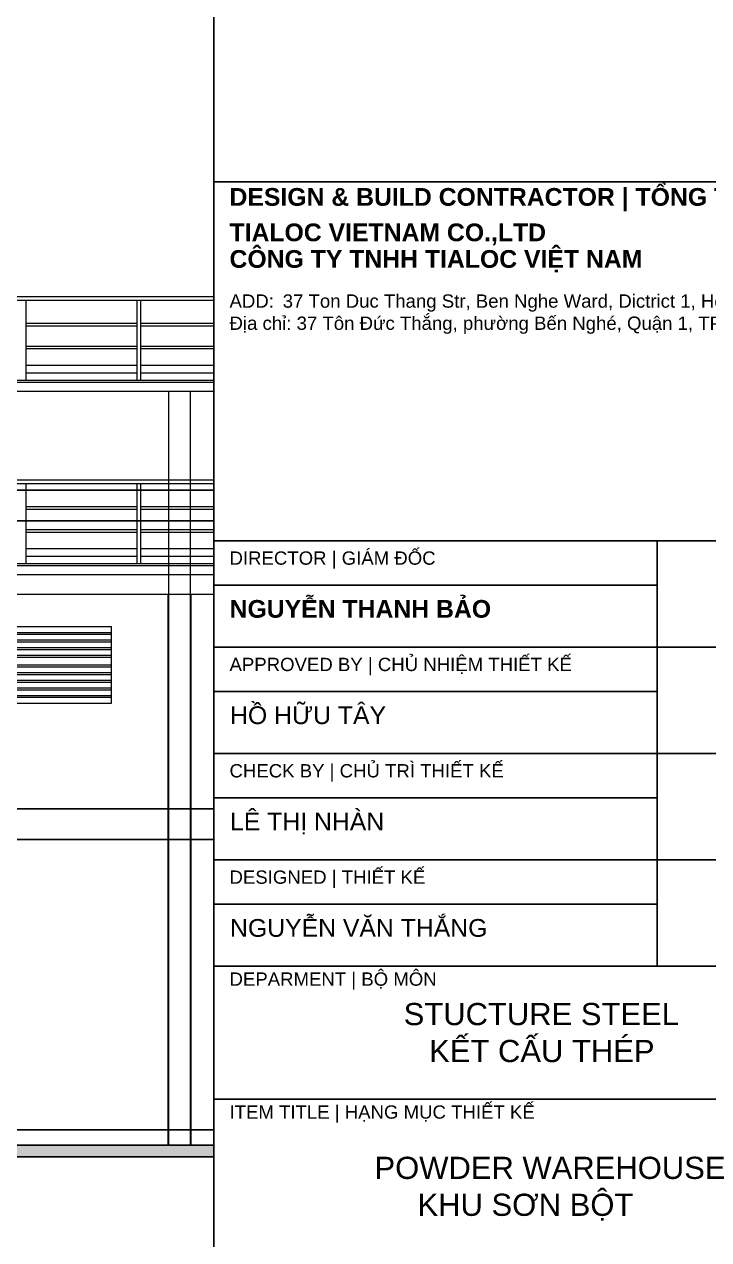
# Model space of a CAD drawing. Header units: inches. Extents: x 340055 to 349452, y -34649 to -30845.
# Drawn here: x 347499.1 to 347588.6, y -32155.7 to -31996.7 of the extents above; entities that cross this region are included whole.
import ezdxf

# ---------------------------------------------------------------- set-up
doc = ezdxf.new("R2010")
doc.units = ezdxf.units.IN
doc.header["$MEASUREMENT"] = 0
for name, color, linetype in [('0 @ 1', 7, 'Continuous'), ('3', 3, 'Continuous'), ('AZNB-BN-TL-A- X- POWDER ELEVATION X W$0$TL- Steel Platform Structure', 30, 'Continuous')]:
    doc.layers.add(name, color=color, linetype=linetype)
for name, color, linetype, lineweight in [('AZNB-BN-TL-A- X- POWDER ELEVATION X W$0$TL- Brick wall', 132, 'Continuous', 15), ('AZNB-BN-TL-A- X- POWDER ELEVATION X W$0$TL- LOUVER', 40, 'Continuous', 15), ('AZNB-BN-TL-A- X- POWDER ELEVATION X W$0$TL-PILING', 147, 'Continuous', 15), ('TEXT @ 1', 7, 'Continuous', 20), ('TL-TIILE BLOCK A2$0$TL-TITLE BLOCK - TEXT @ 1', 7, 'Continuous', 25), ('TL-TIILE BLOCK A2$0$TL-TITLE BLOCK 2', 7, 'Continuous', 25)]:
    doc.layers.add(name, color=color, linetype=linetype, lineweight=lineweight)
doc.styles.add('TL-TIILE BLOCK A2$0$MEP-TEXT T.BLOCK 1', font='arial.ttf', dxfattribs={"height": 1.5})
doc.styles.add('TL-TIILE BLOCK A2$0$MEP-TEXT T.BLOCK 2', font='arial.ttf')

# ---------------------------------------------------------------- blocks, each defined once
blk = doc.blocks.new('AZNB-BN-TL-A- X- POWDER ELEVATION X W$0$L1000X3000')
for p, q in [((-1842854, -1344012, 6768), (-1845854, -1344012, 6768)), ((-1845854, -1345012, 6768), (-1845854, -1344012, 6768)), ((-1842854, -1344087, 6768), (-1845854, -1344087, 6768)), ((-1842854, -1344112, 6768), (-1845854, -1344112, 6768)), ((-1842854, -1345012, 6768), (-1842854, -1344012, 6768)), ((-1842854, -1344187, 6768), (-1845854, -1344187, 6768)), ((-1842854, -1344212, 6768), (-1845854, -1344212, 6768)), ((-1842854, -1344287, 6768), (-1845854, -1344287, 6768)), ((-1842854, -1344312, 6768), (-1845854, -1344312, 6768)), ((-1842854, -1344387, 6768), (-1845854, -1344387, 6768)), ((-1842854, -1344412, 6768), (-1845854, -1344412, 6768)), ((-1842854, -1344412, 6768), (-1845854, -1344412, 6768)), ((-1842854, -1344512, 6768), (-1845854, -1344512, 6768)), ((-1842854, -1344537, 6768), (-1845854, -1344537, 6768)), ((-1842854, -1344612, 6768), (-1845854, -1344612, 6768)), ((-1842854, -1344637, 6768), (-1845854, -1344637, 6768)), ((-1842854, -1344712, 6768), (-1845854, -1344712, 6768)), ((-1842854, -1344737, 6768), (-1845854, -1344737, 6768)), ((-1842854, -1344812, 6768), (-1845854, -1344812, 6768)), ((-1842854, -1344837, 6768), (-1845854, -1344837, 6768)), ((-1842854, -1344912, 6768), (-1845854, -1344912, 6768)), ((-1842854, -1344937, 6768), (-1845854, -1344937, 6768)), ((-1842854, -1345012, 6768), (-1845854, -1345012, 6768))]:
    blk.add_line(p, q)
blk = doc.blocks.new('kt kien truc 1')
at = {"layer": 'TL-TIILE BLOCK A2$0$TL-TITLE BLOCK 2'}
for p, q in [((509, 410), (509, 10)), ((509, 199.5), (584, 199.5)), ((509, 159), (584, 159)), ((559, 159), (559, 111)), ((509, 154), (559, 154)), ((509, 147), (584, 147)), ((509, 142), (559, 142)), ((509, 135), (584, 135)), ((509, 130), (559, 130)), ((509, 123), (584, 123)), ((509, 118), (559, 118)), ((509, 111), (584, 111)), ((509, 96), (584, 96))]:
    blk.add_line(p, q, dxfattribs=at)
at = {"layer": '0 @ 1', "insert": (510.79, 152.31), "char_height": 2, "attachment_point": 1, "style": 'TL-TIILE BLOCK A2$0$MEP-TEXT T.BLOCK 2'}
blk.add_mtext_dynamic_manual_height_columns('\\pt10;{\\fArial|b1|i0|c0|p34;NGUYỄN THANH BẢO}', width=32.1571, gutter_width=12.5, heights=[0], dxfattribs=at)
at = {"layer": 'TEXT @ 1', "attachment_point": 1, "style": 'TL-TIILE BLOCK A2$0$MEP-TEXT T.BLOCK 1'}
for s, width, insert, char_height in [('{\\C1;HỒ HỮU TÂY}', 50.8254, (510.84, 140.31), 2), ('{\\C1;LÊ THỊ NHÀN}', 50.8254, (510.84, 128.31), 2), ('{\\C1;NGUYỄN VĂN THẮNG}', 50.8254, (510.84, 116.31), 2), ('\\pi10.02899;{\\C1;STUCTURE STEEL \\P\\pi12.90587;KẾT CẤU THÉP}', 50.8254, (520.39, 106.84), 2.5), ('\\pi10.78205;{\\C1;POWDER WAREHOUSE\\P     KHU SƠN BỘT}', 64.0147, (516.35, 89.49), 2.5)]:
    blk.add_mtext_dynamic_manual_height_columns(s, width=width, gutter_width=15, heights=[0], dxfattribs=dict(at, insert=insert, char_height=char_height))
at = {"layer": 'TL-TIILE BLOCK A2$0$TL-TITLE BLOCK - TEXT @ 1', "attachment_point": 1}
for s, width, insert, char_height, style in [('{\\fArial|b1|i0|c0|p34;DESIGN & BUILD CONTRACTOR | TỔNG THẦU}', 66.5482, (510.78, 198.79), 2, 'TL-TIILE BLOCK A2$0$MEP-TEXT T.BLOCK 2'), ('{\\fArial|b1|i0|c0|p34;TIALOC VIETNAM CO.,LTD}', 66.5482, (510.78, 194.79), 2, 'TL-TIILE BLOCK A2$0$MEP-TEXT T.BLOCK 2'), ('{\\fArial|b1|i0|c0|p34;CÔNG TY TNHH TIALOC VIỆT NAM}', 66.5482, (510.78, 191.79), 2, 'TL-TIILE BLOCK A2$0$MEP-TEXT T.BLOCK 2'), ('ADD:^I37 Ton Duc Thang Str, Ben Nghe Ward, Dictrict 1, Ho Chi Minh City ', 70.4569, (510.78, 186.79), 1.5, 'TL-TIILE BLOCK A2$0$MEP-TEXT T.BLOCK 1'), ('Địa chỉ: 37 Tôn Đức Thắng, phường Bến Nghé, Quận 1, TP. Hồ Chí Minh', 70.522, (510.78, 184.29), 1.5, 'TL-TIILE BLOCK A2$0$MEP-TEXT T.BLOCK 1'), ('DIRECTOR | GIÁM ĐỐC', 57.2397, (510.78, 157.79), 1.5, 'TL-TIILE BLOCK A2$0$MEP-TEXT T.BLOCK 1'), ('APPROVED BY | CHỦ NHIỆM THIẾT KẾ', 57.2397, (510.78, 145.79), 1.5, 'TL-TIILE BLOCK A2$0$MEP-TEXT T.BLOCK 1'), ('CHECK BY | CHỦ TRÌ THIẾT KẾ', 50.8254, (510.78, 133.79), 1.5, 'TL-TIILE BLOCK A2$0$MEP-TEXT T.BLOCK 1'), ('DESIGNED | THIẾT KẾ', 44.9979, (510.78, 121.79), 1.5, 'TL-TIILE BLOCK A2$0$MEP-TEXT T.BLOCK 1'), ('DEPARMENT | BỘ MÔN', 63.0963, (510.78, 110.29), 1.5, 'TL-TIILE BLOCK A2$0$MEP-TEXT T.BLOCK 1'), ('ITEM TITLE | HẠNG MỤC THIẾT KẾ', 63.0963, (510.78, 95.29), 1.5, 'TL-TIILE BLOCK A2$0$MEP-TEXT T.BLOCK 1')]:
    blk.add_mtext_dynamic_manual_height_columns(s, width=width, gutter_width=15, heights=[0], dxfattribs=dict(at, insert=insert, char_height=char_height, style=style))

msp = doc.modelspace()

# ---------------------------------------------------------------- hatches: boundary and pattern name
h = msp.add_hatch()
h.set_pattern_fill('AR-CONC', color=8, scale=0.25, style=0)
h.set_pattern_definition([(50, (23617.9053, 6582.626), (1.7931504565, -0.1568803375), [0.1875, -2.0625]), (355, (23617.9053, 6582.626), (-0.346878334, 1.880480334), [0.15, -1.65]), (100.4514, (23618.0547, 6582.6129), (1.446273454, 1.723598855), [0.159350475, -1.75285528]), (46.1842, (23617.9053, 6583.126), (2.668102622, -0.413797536), [0.28125, -3.09375]), (96.6356, (23618.1276, 6583.0915), (2.336656764, 2.435294677), [0.23902572, -2.6292825]), (351.1842, (23617.9053, 6583.126), (2.336654863, 2.435296502), [0.225, -2.475]), (21, (23618.1553, 6583.001), (1.49226763, -1.0065472267), [0.1875, -2.0625]), (326, (23618.1553, 6583.001), (0.60828833, 1.812875113), [0.15, -1.65]), (71.4514, (23618.2796, 6582.917), (2.100556571, 0.806326242), [0.159350475, -1.75285528]), (37.5, (23617.9053, 6582.62596), (0.0303996383, 0.8322346346), [0, -1.63, 0, -1.675, 0, -1.65625]), (7.5, (23617.9053, 6582.626), (0.6576738436, 0.9860292797), [0, -0.955, 0, -1.5925, 0, -0.63125]), (327.5, (23617.3478, 6582.62596), (1.3345560904, -0.0563871793), [0, -0.625, 0, -1.95, 0, -2.5875]), (317.5, (23617.0978, 6582.626), (1.4579654234, 0.250262456), [0, -0.8125, 0, -1.295, 0, -1.8375])])
h.paths.add_polyline_path([(347045.7485, -32144.8458), (347045.7485, -32147.8458), (347044.2485, -32147.8458), (347036.94, -32147.8458), (347036.94, -32146.3458), (347044.2485, -32146.3458), (347044.2485, -32143.3458), (347045.7485, -32143.3458), (347523.9071, -32143.3458), (347523.9071, -32144.8458)])

# ---------------------------------------------------------------- linework, layer by layer
at = {"color": 8}
msp.add_line((346976.4481, -32143.3458), (347523.9071, -32143.3458), dxfattribs=at)
for points in [[(346954.5691, -31839.8483), (347523.9071, -31839.8483), (347523.9071, -32191.4281), (346954.5691, -32191.4281)], [(347410.7492, -32057.6458), (347523.9071, -32057.6458), (347523.9071, -32061.6458), (347410.7492, -32061.6458)], [(347414.7492, -32099.3458), (347523.9071, -32099.3458), (347523.9071, -32103.3458), (347414.7492, -32103.3458)], [(347044.2485, -32141.3458), (347523.9071, -32141.3458), (347523.9071, -32143.3458), (347044.2485, -32143.3458)], [(347045.7485, -32144.8458), (347045.7485, -32147.8458), (347044.2485, -32147.8458), (347036.94, -32147.8458), (347036.94, -32146.3458), (347044.2485, -32146.3458), (347044.2485, -32143.3458), (347045.7485, -32143.3458), (347523.9071, -32143.3458), (347523.9071, -32144.8458)]]:
    msp.add_lwpolyline(points, close=True, dxfattribs=at)
at = {"layer": 'AZNB-BN-TL-A- X- POWDER ELEVATION X W$0$TL- Brick wall', "lineweight": 0}
msp.add_line((347480.8325, -32141.3365), (347518.0325, -32141.3365), dxfattribs=at)
at = {"layer": 'AZNB-BN-TL-A- X- POWDER ELEVATION X W$0$TL- Steel Platform Structure', "lineweight": 0, "ltscale": 1e-09}
for p, q in [((347523.9071, -32043.2867), (347438.0325, -32043.2867)), ((347523.9071, -32043.5367), (347438.0325, -32043.5367)), ((347523.9071, -32044.7367), (347438.0325, -32044.7367)), ((347518.0325, -32143.3365), (347518.0325, -32044.7367)), ((347520.8325, -32044.7367), (347520.8325, -32143.3365)), ((347523.9071, -32067.2851), (347438.0325, -32067.2851)), ((347523.9071, -32067.5351), (347438.0325, -32067.5351)), ((347523.9071, -32068.7351), (347438.0325, -32068.7351)), ((347437.9325, -32071.2351), (347523.9071, -32071.2351)), ((347517.9325, -32071.2351), (347520.9325, -32071.2351)), ((347517.9325, -32143.3365), (347517.9325, -32071.2351)), ((347520.9325, -32071.2351), (347520.9325, -32143.3365)), ((347520.9325, -32143.3365), (347517.9325, -32143.3365))]:
    msp.add_line(p, q, dxfattribs=at)
at = {"layer": 'AZNB-BN-TL-A- X- POWDER ELEVATION X W$0$TL-PILING', "lineweight": 0, "ltscale": 1e-09}
for p, q in [((347438.0325, -32032.2867), (347513.8908, -32032.2867)), ((347513.8908, -32032.2867), (347514.3908, -32032.2867)), ((347513.8908, -32032.2867), (347523.9071, -32032.2867)), ((347438.0325, -32032.7867), (347513.8908, -32032.7867)), ((347499.3908, -32043.2867), (347499.3908, -32032.7867)), ((347513.8908, -32043.2867), (347513.8908, -32032.7867)), ((347513.8908, -32043.2867), (347513.8908, -32032.7867)), ((347513.8908, -32032.7867), (347523.9071, -32032.7867)), ((347514.3908, -32043.2867), (347514.3908, -32032.7867)), ((347514.3908, -32043.2867), (347514.3908, -32032.7867)), ((347499.3908, -32035.7867), (347513.8908, -32035.7867)), ((347514.3908, -32035.7867), (347523.9071, -32035.7867)), ((347499.3908, -32036.1267), (347513.8908, -32036.1267)), ((347514.3908, -32036.1267), (347523.9071, -32036.1267)), ((347499.3908, -32038.7867), (347513.8908, -32038.7867)), ((347514.3908, -32038.7867), (347523.9071, -32038.7867)), ((347499.3908, -32039.1267), (347513.8908, -32039.1267)), ((347514.3908, -32039.1267), (347523.9071, -32039.1267)), ((347499.3908, -32041.2914), (347513.8908, -32041.2914)), ((347514.3908, -32041.2914), (347523.9071, -32041.2914)), ((347499.3908, -32042.2914), (347513.8908, -32042.2914)), ((347514.3908, -32042.2914), (347523.9071, -32042.2914)), ((347438.0325, -32056.2851), (347513.8908, -32056.2851)), ((347513.8908, -32056.2851), (347514.3908, -32056.2851)), ((347513.8908, -32056.2851), (347523.9071, -32056.2851)), ((347438.0325, -32056.7851), (347513.8908, -32056.7851)), ((347499.3908, -32067.2851), (347499.3908, -32056.7851)), ((347513.8908, -32067.2851), (347513.8908, -32056.7851)), ((347513.8908, -32067.2851), (347513.8908, -32056.7851)), ((347513.8908, -32056.7851), (347523.9071, -32056.7851)), ((347514.3908, -32067.2851), (347514.3908, -32056.7851)), ((347514.3908, -32067.2851), (347514.3908, -32056.7851)), ((347499.3908, -32059.7851), (347513.8908, -32059.7851)), ((347499.3908, -32060.1251), (347513.8908, -32060.1251)), ((347514.3908, -32059.7851), (347523.9071, -32059.7851)), ((347514.3908, -32060.1251), (347523.9071, -32060.1251)), ((347499.3908, -32062.7851), (347513.8908, -32062.7851)), ((347514.3908, -32062.7851), (347523.9071, -32062.7851)), ((347499.3908, -32063.1251), (347513.8908, -32063.1251)), ((347514.3908, -32063.1251), (347523.9071, -32063.1251)), ((347499.3908, -32065.2897), (347513.8908, -32065.2897)), ((347514.3908, -32065.2897), (347523.9071, -32065.2897)), ((347499.3908, -32066.2897), (347513.8908, -32066.2897)), ((347514.3908, -32066.2897), (347523.9071, -32066.2897))]:
    msp.add_line(p, q, dxfattribs=at)

# ---------------------------------------------------------------- block references
at = {"layer": '3', "xscale": 1.159562065285868, "yscale": 1.159562065285868, "zscale": 1.159562065285868}
msp.add_blockref('kt kien truc 1', (346933.69, -32248.6227), dxfattribs=at)
at = {"layer": 'AZNB-BN-TL-A- X- POWDER ELEVATION X W$0$TL- LOUVER', "lineweight": 0, "extrusion": (0, 0, -1), "xscale": 0.01000000000931323, "yscale": 0.01000000000931323, "zscale": -0.01}
msp.add_blockref('AZNB-BN-TL-A- X- POWDER ELEVATION X W$0$L1000X3000', (-329051.9923, -18635.3715, 67.68), dxfattribs=at)

doc.saveas('drawing.dxf')
